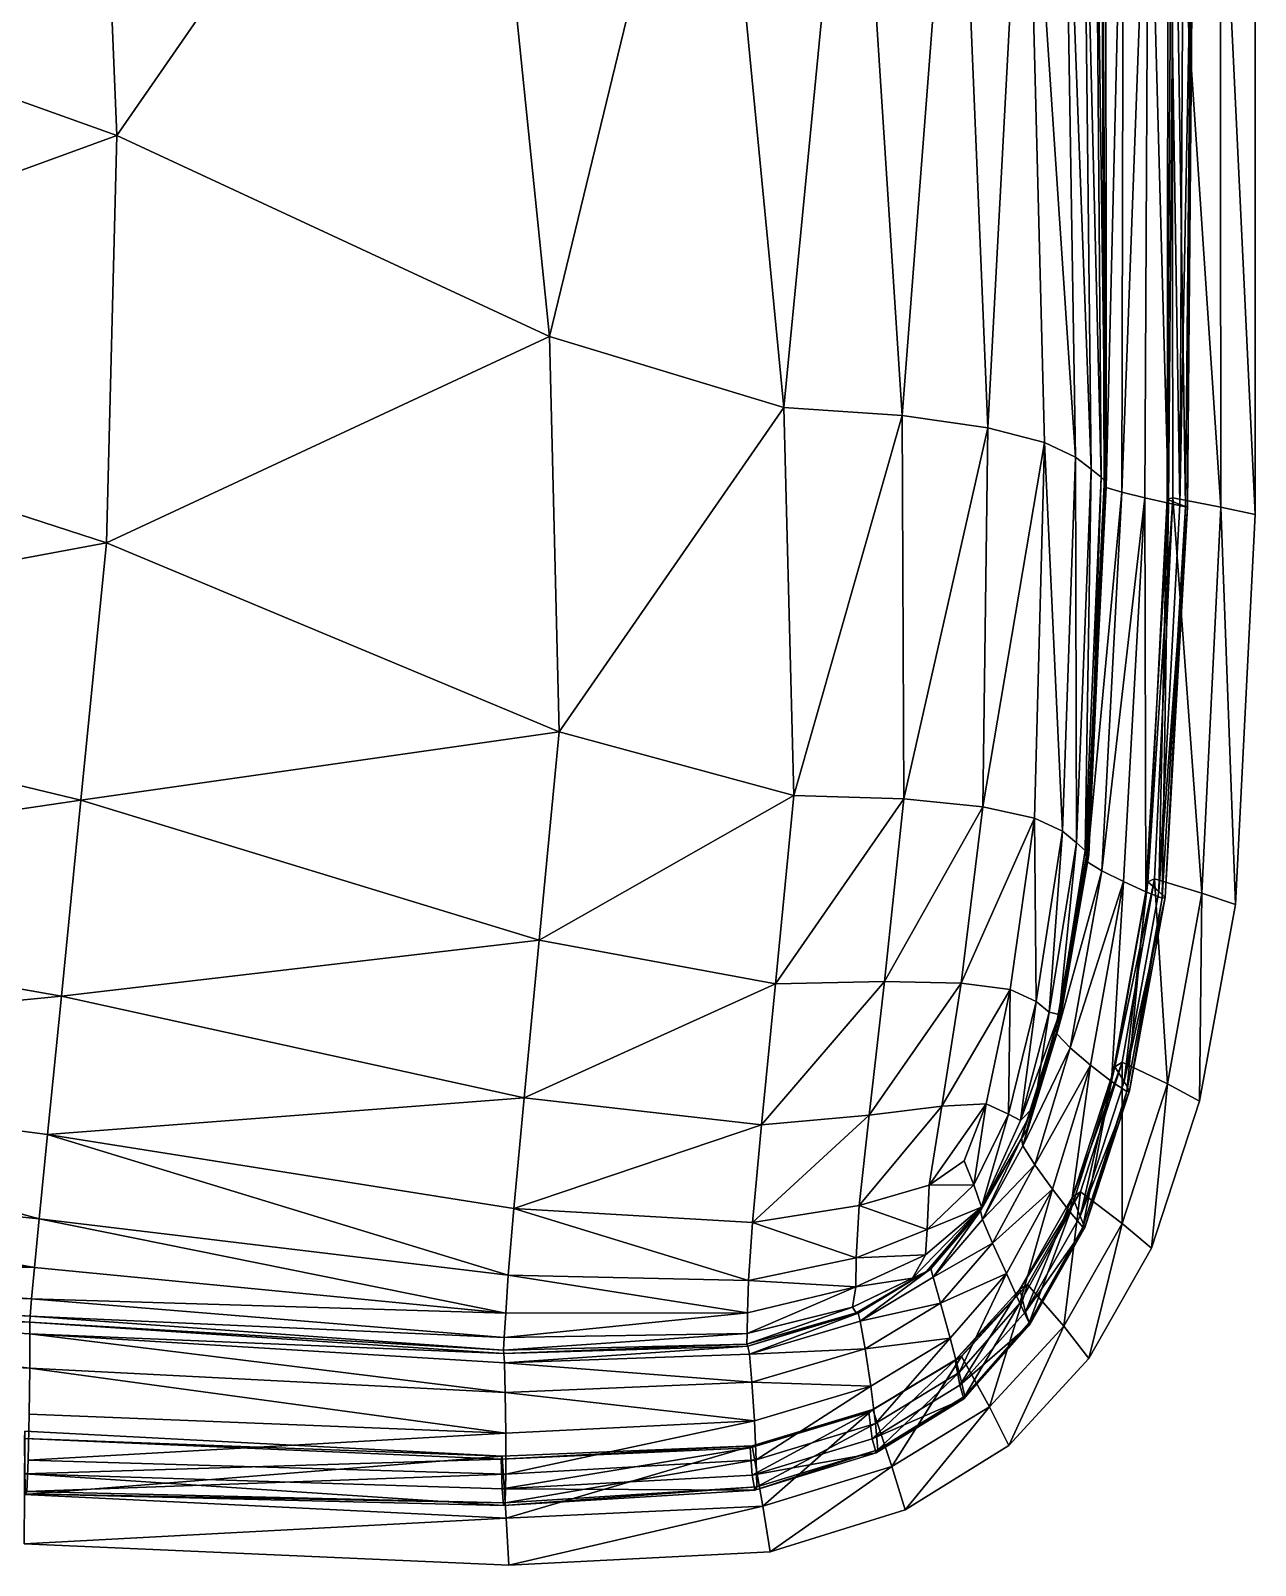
# Model space of a CAD drawing. Header units: centimetres. Extents: x -1057 to 1057, y -470 to 470.
# Drawn here: x -338.1 to -286.5, y -470.4 to -405.7 of the extents above; entities that cross this region are included whole.
import ezdxf

# ---------------------------------------------------------------- set-up
doc = ezdxf.new("R2010")
doc.units = ezdxf.units.CM
doc.layers.add('fabric', color=7, linetype='Continuous', true_color=0xe499b8)

msp = doc.modelspace()

# ---------------------------------------------------------------- meshes
at = {"layer": 'fabric', "color": 172, "true_color": 0x0500bc}
mesh = msp.add_polyface(dxfattribs=at)
corners = [(-386.394, -416.428, -8.677), (-421.644, -415.916, -7.963), (-423.137, -429.555, -10.275), (-359.634, -419.25, -9.409), (-358.231, -401.589, -7.719), (-384.582, -398.545, -6.751), (-419.83, -398.087, -5.785), (-334.505, -410.082, -8.743), (-382.489, -375.274, -4.897), (-417.69, -375.129, -3.622), (-357.044, -377.383, -6.151), (-356.107, -350.955, -4.813), (-380.602, -349.977, -3.27), (-335.632, -382.802, -7.435), (-337.008, -352.728, -6.355), (-468.372, -375.603, -2.276), (-470.249, -397.349, -4.765), (-415.688, -350.127, -1.682), (-471.811, -414.833, -7.21), (-423.137, -429.555, -139.554), (-421.644, -415.916, -141.866), (-386.394, -416.428, -141.152), (-384.582, -398.545, -143.078), (-419.83, -398.086, -144.044), (-358.231, -401.589, -142.11), (-359.634, -419.249, -140.42), (-334.505, -410.082, -141.086), (-382.489, -375.274, -144.932), (-417.69, -375.129, -146.207), (-380.602, -349.977, -146.559), (-356.107, -350.955, -145.016), (-357.044, -377.383, -143.678), (-335.632, -382.802, -142.394), (-337.008, -352.728, -143.474), (-415.688, -350.127, -148.146), (-468.372, -375.602, -147.553), (-470.249, -397.349, -145.064), (-471.811, -414.832, -142.62)]
mesh.append_faces([[corners[k] for k in face] for face in [(0, 1, 2), (0, 3, 4), (4, 5, 0), (1, 0, 5), (5, 6, 1), (7, 4, 3), (8, 9, 6), (6, 5, 8), (10, 8, 5), (5, 4, 10), (8, 10, 11), (9, 8, 12), (13, 10, 4), (14, 11, 10), (9, 15, 16), (16, 6, 9), (15, 9, 17), (18, 1, 6), (19, 20, 21), (22, 21, 20), (20, 23, 22), (21, 22, 24), (24, 25, 21), (25, 24, 26), (27, 22, 23), (23, 28, 27), (29, 27, 28), (30, 31, 27), (22, 27, 31), (31, 24, 22), (24, 31, 32), (31, 30, 33), (34, 28, 35), (36, 35, 28), (28, 23, 36), (23, 20, 37)]], dxfattribs={"vtx2": -1, "color": 172})
mesh = msp.add_polyface(dxfattribs=at)
corners = [(-297.371, -358.048, -15.707), (-300.711, -357.067, -13.808), (-299.07, -391.603, -14.19), (-303.413, -390.855, -12.089), (-305.746, -356.15, -11.579), (-301.399, -421.892, -12.802), (-297.791, -422.419, -14.756), (-309.41, -390.314, -10.327), (-319.378, -388.217, -8.807), (-312.698, -355.466, -9.661), (-316.271, -418.557, -9.885), (-306.397, -421.549, -11.209), (-334.505, -410.082, -8.743), (-334.938, -427.263, -10.215), (-359.634, -419.25, -9.409), (-358.231, -401.589, -7.719), (-335.632, -382.802, -7.435), (-322.73, -354.498, -7.952), (-357.044, -377.383, -6.151), (-337.008, -352.728, -6.355), (-299.07, -391.603, -135.639), (-300.711, -357.067, -136.021), (-297.371, -358.048, -134.122), (-297.791, -422.419, -135.073), (-301.399, -421.892, -137.027), (-303.413, -390.855, -137.74), (-305.746, -356.15, -138.25), (-309.41, -390.314, -139.502), (-306.397, -421.549, -138.621), (-316.271, -418.557, -139.944), (-319.378, -388.217, -141.022), (-312.698, -355.466, -140.168), (-334.505, -410.082, -141.086), (-334.939, -427.263, -139.614), (-359.634, -419.249, -140.42), (-335.632, -382.802, -142.394), (-358.231, -401.589, -142.11), (-337.008, -352.728, -143.474), (-357.044, -377.383, -143.678), (-322.73, -354.498, -141.877)]
mesh.append_faces([[corners[k] for k in face] for face in [(0, 1, 2), (3, 2, 1), (1, 4, 3), (2, 3, 5), (5, 6, 2), (7, 3, 4), (8, 7, 9), (7, 8, 10), (10, 11, 7), (3, 7, 11), (11, 5, 3), (10, 12, 13), (14, 13, 12), (15, 12, 16), (8, 16, 12), (12, 10, 8), (16, 8, 17), (18, 16, 19), (20, 21, 22), (20, 23, 24), (24, 25, 20), (21, 20, 25), (25, 26, 21), (26, 25, 27), (28, 27, 25), (25, 24, 28), (27, 28, 29), (29, 30, 27), (31, 27, 30), (32, 33, 34), (33, 32, 29), (35, 32, 36), (37, 35, 38), (39, 30, 35), (32, 35, 30), (30, 29, 32)]], dxfattribs={"vtx2": -1, "color": 172})
mesh = msp.add_polyface(dxfattribs=at)
corners = [(-296.192, -392.419, -16.007), (-299.07, -391.603, -14.19), (-297.791, -422.419, -14.756), (-294.098, -423.646, -17.379), (-294.592, -393.167, -16.918), (-293.438, -424.161, -17.957), (-293.777, -393.773, -17.486), (-287.972, -425.757, -49.24), (-288.006, -395.201, -49.079), (-290.038, -394.944, -29.655), (-290.174, -425.592, -17.759), (-289.927, -394.925, -17.417), (-291.017, -394.797, -16.455), (-289.461, -425.75, -19.336), (-289.17, -395.032, -19.017), (-292.069, -394.682, -16.507), (-292.816, -394.584, -17.191), (-292.801, -424.922, -17.6), (-292.141, -425.121, -16.895), (-290.193, -394.958, -23.053), (-289.532, -395.064, -22.413), (-289.702, -425.646, -22.649), (-290.238, -425.425, -23.317), (-293.015, -424.49, -18.713), (-293.254, -394.161, -18.273), (-292.833, -424.688, -19.088), (-293, -394.387, -18.682), (-289.374, -360.759, -18.858), (-289.115, -395.083, -20.875), (-289.373, -425.762, -21.144), (-289.348, -360.842, -20.764), (-292.99, -394.507, -18.118), (-292.897, -424.805, -18.524), (-297.791, -422.419, -135.073), (-299.07, -391.603, -135.639), (-296.192, -392.419, -133.822), (-294.592, -393.167, -132.911), (-293.777, -393.772, -132.343), (-293.438, -424.16, -131.872), (-294.098, -423.646, -132.45), (-290.038, -394.944, -120.174), (-288.006, -395.201, -100.75), (-287.972, -425.757, -100.589), (-289.927, -394.925, -132.412), (-289.169, -395.032, -130.812), (-289.461, -425.75, -130.493), (-291.017, -394.796, -133.374), (-290.174, -425.591, -132.07), (-292.801, -424.922, -132.229), (-292.816, -394.584, -132.639), (-292.069, -394.681, -133.322), (-292.141, -425.121, -132.935), (-290.238, -425.425, -126.512), (-290.194, -394.958, -126.776), (-289.702, -425.646, -127.18), (-289.532, -395.063, -127.416), (-293.254, -394.161, -131.556), (-293, -394.387, -131.147), (-292.833, -424.688, -130.741), (-293.015, -424.49, -131.116), (-289.114, -395.083, -128.954), (-289.374, -360.758, -130.971), (-289.348, -360.841, -129.065), (-289.373, -425.762, -128.685), (-292.99, -394.507, -131.711), (-292.897, -424.805, -131.305)]
mesh.append_faces([[corners[k] for k in face] for face in [(0, 1, 2), (3, 4, 0), (5, 6, 4), (7, 8, 9), (10, 11, 12), (13, 14, 11), (15, 16, 17), (12, 15, 18), (19, 20, 21), (9, 19, 22), (23, 24, 6), (25, 26, 24), (27, 14, 28), (29, 28, 14), (21, 20, 28), (30, 28, 20), (17, 16, 31), (32, 31, 26), (33, 34, 35), (36, 37, 38), (35, 36, 39), (40, 41, 42), (43, 44, 45), (46, 43, 47), (48, 49, 50), (51, 50, 46), (52, 53, 40), (54, 55, 53), (56, 57, 58), (37, 56, 59), (60, 44, 61), (55, 60, 62), (60, 55, 54), (44, 60, 63), (64, 49, 48), (57, 64, 65)]], dxfattribs={"vtx2": -1, "color": 172})
mesh = msp.add_polyface(dxfattribs=at)
corners = [(-297.791, -422.419, -14.756), (-295.411, -423.036, -16.479), (-296.192, -392.419, -16.007), (-294.098, -423.646, -17.379), (-294.592, -393.167, -16.918), (-293.438, -424.161, -17.957), (-290.038, -394.944, -29.655), (-289.991, -425.37, -29.922), (-287.972, -425.757, -49.24), (-288.006, -395.201, -49.079), (-286.519, -426.061, -74.915), (-286.521, -395.396, -74.915), (-291.017, -394.797, -16.455), (-291.178, -425.358, -16.813), (-290.174, -425.592, -17.759), (-289.927, -394.925, -17.417), (-289.461, -425.75, -19.336), (-292.801, -424.922, -17.6), (-292.141, -425.121, -16.895), (-292.069, -394.682, -16.507), (-289.702, -425.646, -22.649), (-290.238, -425.425, -23.317), (-290.193, -394.958, -23.053), (-293.777, -393.773, -17.486), (-293.015, -424.49, -18.713), (-293.254, -394.161, -18.273), (-292.833, -424.688, -19.088), (-289.17, -395.032, -19.017), (-289.373, -425.762, -21.144), (-289.115, -395.083, -20.875), (-292.99, -394.507, -18.118), (-292.897, -424.805, -18.524), (-293, -394.387, -18.682), (-296.192, -392.419, -133.822), (-295.411, -423.036, -133.351), (-297.791, -422.419, -135.073), (-293.438, -424.16, -131.872), (-294.098, -423.646, -132.45), (-294.592, -393.167, -132.911), (-288.006, -395.201, -100.75), (-287.972, -425.757, -100.589), (-289.992, -425.37, -119.907), (-290.038, -394.944, -120.174), (-289.461, -425.75, -130.493), (-290.174, -425.591, -132.07), (-289.927, -394.925, -132.412), (-291.178, -425.358, -133.016), (-291.017, -394.796, -133.374), (-292.069, -394.681, -133.322), (-292.141, -425.121, -132.935), (-292.801, -424.922, -132.229), (-290.238, -425.425, -126.512), (-290.194, -394.958, -126.776), (-289.702, -425.646, -127.18), (-292.833, -424.688, -130.741), (-293.015, -424.49, -131.116), (-293.254, -394.161, -131.556), (-293.777, -393.772, -132.343), (-289.373, -425.762, -128.685), (-289.114, -395.083, -128.954), (-289.169, -395.032, -130.812), (-292.897, -424.805, -131.305), (-292.99, -394.507, -131.711), (-293, -394.387, -131.147)]
mesh.append_faces([[corners[k] for k in face] for face in [(0, 1, 2), (2, 1, 3), (4, 3, 5), (6, 7, 8), (9, 8, 10), (10, 11, 9), (12, 13, 14), (15, 14, 16), (17, 18, 19), (18, 13, 12), (20, 21, 22), (21, 7, 6), (23, 5, 24), (25, 24, 26), (27, 16, 28), (29, 28, 20), (30, 31, 17), (32, 26, 31), (33, 34, 35), (36, 37, 38), (37, 34, 33), (39, 11, 10), (10, 40, 39), (40, 41, 42), (43, 44, 45), (44, 46, 47), (48, 49, 50), (47, 46, 49), (42, 41, 51), (52, 51, 53), (54, 55, 56), (55, 36, 57), (53, 58, 59), (58, 43, 60), (50, 61, 62), (61, 54, 63)]], dxfattribs={"vtx2": -1, "color": 172})
mesh = msp.add_polyface(dxfattribs=at)
corners = [(-298.917, -445.824, -16.486), (-302.148, -445.754, -14.942), (-302.801, -451.388, -16.468), (-306.747, -445.853, -13.703), (-307.334, -451.8, -15.489), (-316.708, -444.008, -12.722), (-317.345, -450.659, -14.665), (-297.791, -422.419, -14.756), (-301.399, -421.892, -12.802), (-301.329, -438.057, -13.737), (-298.004, -438.394, -15.538), (-305.973, -437.916, -12.305), (-306.397, -421.549, -11.209), (-315.866, -435.231, -11.16), (-316.271, -418.557, -9.885), (-336.847, -446.374, -14.047), (-336.023, -438.107, -11.95), (-334.938, -427.263, -10.215), (-298.917, -445.824, -133.343), (-299.734, -451.011, -132.277), (-302.801, -451.388, -133.361), (-302.148, -445.754, -134.887), (-307.334, -451.8, -134.341), (-306.748, -445.853, -136.126), (-317.345, -450.658, -135.165), (-316.708, -444.008, -137.107), (-298.004, -438.393, -134.291), (-301.329, -438.056, -136.092), (-297.791, -422.419, -135.073), (-301.399, -421.892, -137.027), (-305.973, -437.915, -137.524), (-306.397, -421.549, -138.621), (-315.866, -435.231, -138.67), (-316.271, -418.557, -139.944), (-336.848, -446.373, -135.783), (-334.939, -427.263, -139.614), (-336.023, -438.106, -137.879)]
mesh.append_faces([[corners[k] for k in face] for face in [(0, 1, 2), (1, 3, 4), (3, 5, 6), (7, 8, 9), (10, 9, 1), (1, 0, 10), (11, 9, 8), (8, 12, 11), (13, 11, 12), (12, 14, 13), (11, 13, 5), (5, 3, 11), (9, 11, 3), (3, 1, 9), (15, 6, 5), (16, 5, 13), (17, 13, 14), (18, 19, 20), (20, 21, 18), (22, 23, 21), (24, 25, 23), (26, 18, 21), (21, 27, 26), (28, 26, 27), (27, 29, 28), (30, 31, 29), (29, 27, 30), (23, 30, 27), (27, 21, 23), (30, 23, 25), (25, 32, 30), (31, 30, 32), (32, 33, 31), (25, 24, 34), (33, 32, 35), (32, 25, 36)]], dxfattribs={"vtx2": -1, "color": 172})
mesh = msp.add_polyface(dxfattribs=at)
corners = [(-362.774, -448.904, -15.513), (-363.244, -453.17, -16.498), (-337.776, -455.769, -16.814), (-363.525, -455.648, -17.127), (-337.974, -457.82, -17.415), (-389.927, -447.711, -15.237), (-362.028, -441.944, -13.575), (-389.073, -440.369, -13.189), (-360.987, -432.117, -11.326), (-387.899, -430.007, -10.786), (-359.634, -419.25, -9.409), (-336.847, -446.374, -14.047), (-336.023, -438.107, -11.95), (-334.938, -427.263, -10.215), (-338.177, -462.062, -16.472), (-338.17, -460.613, -17.155), (-363.85, -459.107, -16.967), (-363.877, -460.746, -16.289), (-363.708, -457.244, -17.996), (-338.102, -459.139, -18.235), (-363.807, -458.136, -18.468), (-338.168, -459.86, -18.665), (-338.178, -460.115, -18.095), (-363.841, -458.496, -17.909), (-337.776, -455.769, -133.015), (-363.244, -453.17, -133.331), (-362.774, -448.904, -134.316), (-337.974, -457.82, -132.414), (-363.525, -455.647, -132.702), (-360.987, -432.117, -138.503), (-362.028, -441.944, -136.254), (-389.073, -440.368, -136.64), (-389.927, -447.711, -134.593), (-359.634, -419.249, -140.42), (-387.899, -430.007, -139.043), (-336.848, -446.373, -135.783), (-336.023, -438.106, -137.879), (-334.939, -427.263, -139.614), (-338.177, -462.062, -133.357), (-363.877, -460.745, -133.54), (-363.85, -459.106, -132.863), (-338.17, -460.612, -132.674), (-338.102, -459.139, -131.594), (-338.168, -459.86, -131.164), (-363.807, -458.136, -131.361), (-363.708, -457.244, -131.834), (-338.178, -460.115, -131.734), (-363.841, -458.496, -131.92)]
mesh.append_faces([[corners[k] for k in face] for face in [(0, 1, 2), (1, 3, 4), (5, 0, 6), (7, 6, 8), (9, 8, 10), (11, 6, 0), (12, 8, 6), (13, 10, 8), (14, 15, 16), (16, 17, 14), (18, 19, 4), (4, 3, 18), (19, 18, 20), (20, 21, 19), (22, 23, 16), (16, 15, 22), (23, 22, 21), (21, 20, 23), (24, 25, 26), (25, 24, 27), (27, 28, 25), (29, 30, 31), (30, 26, 32), (33, 29, 34), (26, 30, 35), (30, 29, 36), (29, 33, 37), (38, 39, 40), (40, 41, 38), (42, 43, 44), (44, 45, 42), (27, 42, 45), (45, 28, 27), (46, 41, 40), (40, 47, 46), (43, 46, 47), (47, 44, 43)]], dxfattribs={"vtx2": -1, "color": 172})
mesh = msp.add_polyface(dxfattribs=at)
corners = [(-299.734, -451.011, -17.552), (-297.865, -450.917, -18.639), (-296.853, -446.097, -17.929), (-298.917, -445.824, -16.486), (-298.004, -438.394, -15.538), (-295.833, -438.866, -17.164), (-295.411, -423.036, -16.479), (-297.791, -422.419, -14.756), (-301.329, -438.057, -13.737), (-296.15, -451.99, -20.885), (-294.769, -447.533, -20.382), (-294.784, -447.142, -20.113), (-295.823, -451.007, -20.675), (-295.202, -447.052, -19.516), (-294.061, -439.91, -18.674), (-296.414, -451.621, -20.36), (-295.753, -446.605, -18.864), (-296.927, -451.356, -19.629), (-294.648, -439.414, -18.07), (-294.098, -423.646, -17.379), (-296.375, -452.363, -20.333), (-294.922, -447.713, -19.812), (-299.734, -451.011, -132.277), (-298.917, -445.824, -133.343), (-296.853, -446.097, -131.9), (-297.865, -450.917, -131.19), (-298.004, -438.393, -134.291), (-297.791, -422.419, -135.073), (-295.411, -423.036, -133.351), (-295.833, -438.866, -132.665), (-296.414, -451.62, -129.469), (-295.202, -447.052, -130.313), (-294.784, -447.142, -129.716), (-295.823, -451.007, -129.154), (-294.769, -447.533, -129.447), (-294.062, -439.91, -131.155), (-295.753, -446.605, -130.966), (-296.927, -451.355, -130.201), (-294.648, -439.414, -131.759), (-294.098, -423.646, -132.45), (-294.922, -447.713, -130.017), (-296.375, -452.363, -129.496)]
mesh.append_faces([[corners[k] for k in face] for face in [(0, 1, 2), (2, 3, 0), (4, 5, 6), (6, 7, 4), (8, 4, 7), (5, 4, 3), (3, 2, 5), (9, 10, 11), (12, 11, 13), (14, 13, 11), (15, 13, 16), (17, 16, 2), (18, 16, 13), (13, 14, 18), (18, 19, 6), (6, 5, 18), (16, 18, 5), (5, 2, 16), (20, 21, 10), (22, 23, 24), (24, 25, 22), (26, 27, 28), (28, 29, 26), (23, 26, 29), (29, 24, 23), (30, 31, 32), (33, 32, 34), (32, 31, 35), (24, 36, 37), (36, 31, 30), (38, 35, 31), (31, 36, 38), (29, 38, 36), (36, 24, 29), (38, 29, 28), (28, 39, 38), (34, 40, 41)]], dxfattribs={"vtx2": -1, "color": 172})
mesh = msp.add_polyface(dxfattribs=at)
corners = [(-293.015, -424.49, -18.713), (-293.686, -440.227, -19.392), (-293.543, -440.418, -19.719), (-292.833, -424.688, -19.088), (-293.438, -424.161, -17.957), (-294.061, -439.91, -18.674), (-288.775, -442.028, -49.52), (-287.972, -425.757, -49.24), (-289.991, -425.37, -29.922), (-287.357, -442.513, -74.915), (-286.519, -426.061, -74.915), (-291.127, -441.972, -18.315), (-290.174, -425.592, -17.759), (-291.178, -425.358, -16.813), (-290.44, -442.24, -19.864), (-289.461, -425.75, -19.336), (-292.141, -425.121, -16.895), (-292.992, -441.086, -17.508), (-292.801, -424.922, -17.6), (-293.604, -440.711, -18.229), (-290.238, -425.425, -23.317), (-291.051, -441.551, -23.841), (-289.702, -425.646, -22.649), (-290.589, -441.963, -23.151), (-294.098, -423.646, -17.379), (-294.648, -439.414, -18.07), (-290.323, -442.215, -21.65), (-289.373, -425.762, -21.144), (-292.897, -424.805, -18.524), (-293.652, -440.534, -19.149), (-293.687, -440.227, -130.437), (-294.062, -439.91, -131.155), (-293.438, -424.16, -131.872), (-293.015, -424.49, -131.116), (-293.543, -440.417, -130.11), (-292.833, -424.688, -130.741), (-289.992, -425.37, -119.907), (-287.972, -425.757, -100.589), (-288.775, -442.028, -100.309), (-291.178, -425.358, -133.016), (-290.174, -425.591, -132.07), (-291.127, -441.972, -131.514), (-289.461, -425.75, -130.493), (-290.44, -442.239, -129.966), (-293.604, -440.711, -131.6), (-292.801, -424.922, -132.229), (-292.141, -425.121, -132.935), (-292.992, -441.086, -132.321), (-291.051, -441.551, -125.988), (-290.238, -425.425, -126.512), (-290.589, -441.963, -126.678), (-289.702, -425.646, -127.18), (-294.648, -439.414, -131.759), (-294.098, -423.646, -132.45), (-289.373, -425.762, -128.685), (-290.323, -442.215, -128.179), (-293.652, -440.534, -130.68), (-292.897, -424.805, -131.305)]
mesh.append_faces([[corners[k] for k in face] for face in [(0, 1, 2), (2, 3, 0), (1, 0, 4), (4, 5, 1), (6, 7, 8), (9, 10, 7), (11, 12, 13), (14, 15, 12), (13, 16, 17), (16, 18, 19), (8, 20, 21), (20, 22, 23), (24, 25, 5), (5, 4, 24), (26, 27, 15), (23, 22, 27), (19, 18, 28), (29, 28, 3), (30, 31, 32), (32, 33, 30), (34, 30, 33), (33, 35, 34), (36, 37, 38), (37, 10, 9), (39, 40, 41), (40, 42, 43), (44, 45, 46), (47, 46, 39), (48, 49, 36), (50, 51, 49), (31, 52, 53), (53, 32, 31), (42, 54, 55), (54, 51, 50), (56, 34, 35), (35, 57, 56), (57, 45, 44)]], dxfattribs={"vtx2": -1, "color": 172})
mesh = msp.add_polyface(dxfattribs=at)
corners = [(-294.769, -447.533, -20.382), (-293.543, -440.418, -19.719), (-293.686, -440.227, -19.392), (-294.784, -447.142, -20.113), (-294.061, -439.91, -18.674), (-289.991, -425.37, -29.922), (-290.762, -441.424, -30.403), (-288.775, -442.028, -49.52), (-287.972, -425.757, -49.24), (-287.357, -442.513, -74.915), (-291.178, -425.358, -16.813), (-292.079, -441.544, -17.399), (-291.127, -441.972, -18.315), (-290.174, -425.592, -17.759), (-290.44, -442.24, -19.864), (-292.992, -441.086, -17.508), (-293.604, -440.711, -18.229), (-294.889, -447.96, -18.912), (-294.318, -448.55, -18.194), (-292.141, -425.121, -16.895), (-291.051, -441.551, -23.841), (-290.589, -441.963, -23.151), (-290.238, -425.425, -23.317), (-289.461, -425.75, -19.336), (-290.323, -442.215, -21.65), (-289.373, -425.762, -21.144), (-293.652, -440.534, -19.149), (-292.897, -424.805, -18.524), (-292.833, -424.688, -19.088), (-294.922, -447.713, -19.812), (-293.687, -440.227, -130.437), (-293.543, -440.417, -130.11), (-294.769, -447.533, -129.447), (-294.062, -439.91, -131.155), (-294.784, -447.142, -129.716), (-288.775, -442.028, -100.309), (-290.762, -441.424, -119.426), (-289.992, -425.37, -119.907), (-287.972, -425.757, -100.589), (-291.127, -441.972, -131.514), (-292.079, -441.543, -132.431), (-291.178, -425.358, -133.016), (-290.44, -442.239, -129.966), (-290.174, -425.591, -132.07), (-294.89, -447.96, -130.917), (-293.604, -440.711, -131.6), (-292.992, -441.086, -132.321), (-292.141, -425.121, -132.935), (-294.318, -448.55, -131.635), (-291.051, -441.551, -125.988), (-292.442, -449.351, -125.331), (-290.238, -425.425, -126.512), (-290.589, -441.963, -126.678), (-290.323, -442.215, -128.179), (-289.461, -425.75, -130.493), (-289.373, -425.762, -128.685), (-293.652, -440.534, -130.68), (-294.922, -447.713, -130.017), (-292.897, -424.805, -131.305)]
mesh.append_faces([[corners[k] for k in face] for face in [(0, 1, 2), (3, 2, 4), (5, 6, 7), (8, 7, 9), (10, 11, 12), (13, 12, 14), (15, 16, 17), (11, 15, 18), (15, 11, 10), (16, 15, 19), (20, 6, 5), (21, 20, 22), (23, 14, 24), (25, 24, 21), (17, 16, 26), (27, 26, 16), (28, 1, 26), (29, 26, 1), (30, 31, 32), (33, 30, 34), (35, 36, 37), (9, 35, 38), (39, 40, 41), (42, 39, 43), (44, 45, 46), (47, 46, 45), (41, 40, 46), (48, 46, 40), (37, 36, 49), (50, 49, 36), (51, 49, 52), (53, 42, 54), (52, 53, 55), (56, 45, 44), (31, 56, 57), (45, 56, 58)]], dxfattribs={"vtx2": -1, "color": 172})
mesh = msp.add_polyface(dxfattribs=at)
corners = [(-337.776, -455.769, -16.814), (-337.427, -452.212, -15.877), (-362.774, -448.904, -15.513), (-337.974, -457.82, -17.415), (-363.244, -453.17, -16.498), (-318.116, -459.734, -17.877), (-318.007, -458.133, -17.292), (-336.847, -446.374, -14.047), (-317.345, -450.659, -14.665), (-316.708, -444.008, -12.722), (-336.023, -438.107, -11.95), (-362.028, -441.944, -13.575), (-360.987, -432.117, -11.326), (-334.938, -427.263, -10.215), (-315.866, -435.231, -11.16), (-338.17, -460.613, -17.155), (-338.177, -462.062, -16.472), (-318.133, -463.088, -16.821), (-318.166, -461.827, -17.506), (-338.102, -459.139, -18.235), (-318.187, -460.761, -18.646), (-338.168, -459.86, -18.665), (-318.216, -461.302, -19.025), (-318.202, -461.445, -18.443), (-338.178, -460.115, -18.095), (-362.774, -448.904, -134.316), (-337.427, -452.212, -133.952), (-337.776, -455.769, -133.015), (-318.007, -458.133, -132.538), (-318.116, -459.734, -131.952), (-337.974, -457.82, -132.414), (-336.848, -446.373, -135.783), (-336.023, -438.106, -137.879), (-362.028, -441.944, -136.254), (-316.708, -444.008, -137.107), (-317.345, -450.658, -135.165), (-334.939, -427.263, -139.614), (-360.987, -432.117, -138.503), (-315.866, -435.231, -138.67), (-318.133, -463.088, -133.008), (-338.177, -462.062, -133.357), (-338.17, -460.612, -132.674), (-318.166, -461.827, -132.323), (-338.102, -459.139, -131.594), (-338.168, -459.86, -131.164), (-318.187, -460.761, -131.183), (-318.216, -461.302, -130.804), (-338.178, -460.115, -131.734), (-318.202, -461.445, -131.386)]
mesh.append_faces([[corners[k] for k in face] for face in [(0, 1, 2), (3, 0, 4), (0, 3, 5), (1, 0, 6), (2, 1, 7), (8, 7, 1), (9, 10, 7), (11, 7, 10), (12, 10, 13), (14, 13, 10), (15, 16, 17), (17, 18, 15), (5, 3, 19), (20, 19, 21), (21, 22, 20), (23, 24, 15), (15, 18, 23), (24, 23, 22), (22, 21, 24), (25, 26, 27), (28, 27, 26), (29, 30, 27), (31, 26, 25), (32, 31, 33), (31, 32, 34), (26, 31, 35), (36, 32, 37), (32, 36, 38), (39, 40, 41), (41, 42, 39), (43, 30, 29), (44, 43, 45), (45, 46, 44), (47, 44, 46), (46, 48, 47), (41, 47, 48), (48, 42, 41)]], dxfattribs={"vtx2": -1, "color": 172})
mesh = msp.add_polyface(dxfattribs=at)
corners = [(-293.686, -440.227, -19.392), (-294.784, -447.142, -20.113), (-294.769, -447.533, -20.382), (-290.225, -450.074, -49.85), (-288.775, -442.028, -49.52), (-290.762, -441.424, -30.403), (-292.134, -449.16, -30.98), (-288.871, -450.808, -74.915), (-287.357, -442.513, -74.915), (-292.579, -449.97, -18.968), (-291.127, -441.972, -18.315), (-292.079, -441.544, -17.399), (-293.463, -449.285, -18.074), (-291.94, -450.397, -20.498), (-290.44, -442.24, -19.864), (-294.889, -447.96, -18.912), (-294.318, -448.55, -18.194), (-292.992, -441.086, -17.508), (-291.051, -441.551, -23.841), (-290.589, -441.963, -23.151), (-292.04, -449.976, -23.802), (-292.442, -449.351, -24.498), (-291.816, -450.362, -22.29), (-290.323, -442.215, -21.65), (-293.652, -440.534, -19.149), (-294.922, -447.713, -19.812), (-293.543, -440.418, -19.719), (-294.769, -447.533, -129.447), (-294.784, -447.142, -129.716), (-293.687, -440.227, -130.437), (-288.775, -442.028, -100.309), (-290.762, -441.424, -119.426), (-290.225, -450.074, -99.979), (-292.134, -449.159, -118.849), (-291.127, -441.972, -131.514), (-290.44, -442.239, -129.966), (-291.94, -450.397, -129.331), (-292.579, -449.97, -130.861), (-292.079, -441.543, -132.431), (-293.463, -449.285, -131.755), (-292.992, -441.086, -132.321), (-294.318, -448.55, -131.635), (-294.89, -447.96, -130.917), (-292.442, -449.351, -125.331), (-291.051, -441.551, -125.988), (-292.04, -449.976, -126.027), (-290.589, -441.963, -126.678), (-290.323, -442.215, -128.179), (-291.816, -450.362, -127.54), (-294.922, -447.713, -130.017), (-293.652, -440.534, -130.68), (-293.543, -440.417, -130.11)]
mesh.append_faces([[corners[k] for k in face] for face in [(0, 1, 2), (3, 4, 5), (5, 6, 3), (7, 8, 4), (9, 10, 11), (11, 12, 9), (10, 9, 13), (13, 14, 10), (15, 16, 17), (16, 12, 11), (18, 19, 20), (20, 21, 18), (5, 18, 21), (21, 6, 5), (22, 23, 14), (23, 22, 20), (20, 19, 23), (24, 25, 15), (26, 2, 25), (27, 28, 29), (30, 8, 7), (31, 30, 32), (32, 33, 31), (34, 35, 36), (36, 37, 34), (38, 34, 37), (37, 39, 38), (40, 41, 42), (38, 39, 41), (31, 33, 43), (44, 43, 45), (45, 46, 44), (47, 46, 45), (45, 48, 47), (35, 47, 48), (42, 49, 50), (49, 27, 51)]], dxfattribs={"vtx2": -1, "color": 172})
mesh = msp.add_polyface(dxfattribs=at)
corners = [(-292.131, -455.956, -50.162), (-290.225, -450.074, -49.85), (-292.134, -449.16, -30.98), (-293.889, -454.63, -31.535), (-290.895, -457.003, -74.915), (-288.871, -450.808, -74.915), (-288.775, -442.028, -49.52), (-294.324, -455.488, -19.601), (-292.579, -449.97, -18.968), (-293.463, -449.285, -18.074), (-295.074, -454.515, -18.702), (-293.792, -456.12, -21.14), (-291.94, -450.397, -20.498), (-294.223, -454.838, -25.162), (-292.442, -449.351, -24.498), (-293.904, -455.646, -24.488), (-292.04, -449.976, -23.802), (-293.706, -456.123, -22.958), (-291.816, -450.362, -22.29), (-290.44, -442.24, -19.864), (-292.131, -455.956, -99.668), (-293.889, -454.63, -118.294), (-292.134, -449.159, -118.849), (-290.225, -450.074, -99.979), (-288.775, -442.028, -100.309), (-294.324, -455.488, -130.228), (-295.074, -454.515, -131.127), (-293.463, -449.285, -131.755), (-292.579, -449.97, -130.861), (-293.792, -456.12, -128.69), (-291.94, -450.397, -129.331), (-294.223, -454.837, -124.667), (-292.442, -449.351, -125.331), (-293.904, -455.646, -125.342), (-292.04, -449.976, -126.027), (-293.706, -456.123, -126.872), (-291.816, -450.362, -127.54), (-290.44, -442.239, -129.966)]
mesh.append_faces([[corners[k] for k in face] for face in [(0, 1, 2), (2, 3, 0), (1, 0, 4), (4, 5, 1), (6, 1, 5), (7, 8, 9), (9, 10, 7), (8, 7, 11), (11, 12, 8), (13, 3, 2), (2, 14, 13), (15, 13, 14), (14, 16, 15), (17, 18, 12), (12, 11, 17), (18, 17, 15), (15, 16, 18), (19, 12, 18), (20, 21, 22), (22, 23, 20), (4, 20, 23), (23, 5, 4), (5, 23, 24), (25, 26, 27), (27, 28, 25), (29, 25, 28), (28, 30, 29), (31, 32, 22), (22, 21, 31), (32, 31, 33), (33, 34, 32), (35, 29, 30), (30, 36, 35), (33, 35, 36), (36, 34, 33), (36, 30, 37)]], dxfattribs={"vtx2": -1, "color": 172})
mesh = msp.add_polyface(dxfattribs=at)
corners = [(-298.387, -454.333, -19.996), (-298.788, -453.311, -19.14), (-300.273, -454.342, -18.625), (-302.801, -451.388, -16.468), (-299.734, -451.011, -17.552), (-298.917, -445.824, -16.486), (-303.221, -455.194, -17.895), (-297.865, -450.917, -18.639), (-307.334, -451.8, -15.489), (-302.148, -445.754, -14.942), (-317.345, -450.659, -14.665), (-306.747, -445.853, -13.703), (-317.777, -455.321, -16.388), (-307.716, -455.918, -17.105), (-337.427, -452.212, -15.877), (-296.927, -451.356, -19.629), (-298.055, -455.274, -21.113), (-296.375, -452.363, -20.333), (-298.103, -455.431, -20.536), (-298.019, -455.789, -19.718), (-296.15, -451.99, -20.885), (-298.387, -454.333, -129.833), (-300.349, -456.207, -130.232), (-300.273, -454.342, -131.204), (-298.788, -453.311, -130.689), (-299.734, -451.011, -132.277), (-297.865, -450.917, -131.19), (-303.221, -455.194, -131.934), (-302.801, -451.388, -133.361), (-302.148, -445.754, -134.887), (-307.334, -451.8, -134.341), (-307.716, -455.918, -132.724), (-317.777, -455.321, -133.441), (-317.345, -450.658, -135.165), (-306.748, -445.853, -136.126), (-337.427, -452.212, -133.952), (-298.055, -455.274, -128.716), (-296.927, -451.355, -130.201), (-298.019, -455.789, -130.111), (-298.103, -455.431, -129.293), (-296.375, -452.363, -129.496), (-296.15, -451.989, -128.944)]
mesh.append_faces([[corners[k] for k in face] for face in [(0, 1, 2), (3, 4, 5), (4, 3, 6), (6, 2, 4), (7, 4, 2), (2, 1, 7), (8, 3, 9), (10, 8, 11), (8, 10, 12), (12, 13, 8), (3, 8, 13), (13, 6, 3), (14, 12, 10), (15, 0, 16), (0, 15, 7), (7, 1, 0), (17, 18, 19), (20, 16, 18), (21, 22, 23), (23, 24, 21), (23, 25, 26), (26, 24, 23), (25, 23, 27), (27, 28, 25), (29, 28, 30), (31, 30, 28), (28, 27, 31), (30, 31, 32), (32, 33, 30), (34, 30, 33), (33, 32, 35), (36, 21, 37), (26, 37, 21), (21, 24, 26), (38, 39, 40), (39, 36, 41)]], dxfattribs={"vtx2": -1, "color": 172})
mesh = msp.add_polyface(dxfattribs=at)
corners = [(-295.823, -451.007, -20.675), (-296.414, -451.621, -20.36), (-298.055, -455.274, -21.113), (-296.15, -451.99, -20.885), (-294.784, -447.142, -20.113), (-295.202, -447.052, -19.516), (-295.814, -453.487, -18.802), (-296.322, -452.678, -19.484), (-298.019, -455.789, -19.718), (-295.074, -454.515, -18.702), (-297.598, -456.782, -19.068), (-293.463, -449.285, -18.074), (-294.318, -448.55, -18.194), (-294.889, -447.96, -18.912), (-296.927, -451.356, -19.629), (-295.753, -446.605, -18.864), (-296.853, -446.097, -17.929), (-297.865, -450.917, -18.639), (-296.375, -452.363, -20.333), (-294.922, -447.713, -19.812), (-294.769, -447.533, -20.382), (-298.103, -455.431, -20.536), (-295.823, -451.007, -129.154), (-296.15, -451.989, -128.944), (-298.055, -455.274, -128.716), (-296.414, -451.62, -129.469), (-294.784, -447.142, -129.716), (-294.769, -447.533, -129.447), (-298.019, -455.789, -130.111), (-296.322, -452.678, -130.345), (-295.814, -453.486, -131.028), (-294.318, -448.55, -131.635), (-294.89, -447.96, -130.917), (-293.463, -449.285, -131.755), (-295.074, -454.515, -131.127), (-297.598, -456.782, -130.761), (-296.927, -451.355, -130.201), (-297.865, -450.917, -131.19), (-296.853, -446.097, -131.9), (-295.753, -446.605, -130.966), (-296.375, -452.363, -129.496), (-298.103, -455.431, -129.293), (-294.922, -447.713, -130.017)]
mesh.append_faces([[corners[k] for k in face] for face in [(0, 1, 2), (2, 3, 0), (4, 0, 3), (5, 1, 0), (6, 7, 8), (9, 6, 10), (6, 9, 11), (11, 12, 6), (7, 6, 12), (12, 13, 7), (2, 1, 14), (15, 14, 1), (16, 17, 14), (8, 7, 18), (19, 18, 7), (7, 13, 19), (20, 3, 18), (21, 18, 3), (22, 23, 24), (24, 25, 22), (26, 22, 25), (27, 23, 22), (28, 29, 30), (31, 30, 29), (29, 32, 31), (30, 31, 33), (33, 34, 30), (35, 30, 34), (36, 25, 24), (36, 37, 38), (25, 36, 39), (40, 29, 28), (23, 40, 41), (40, 23, 27), (29, 40, 42), (42, 32, 29)]], dxfattribs={"vtx2": -1, "color": 172})
mesh = msp.add_polyface(dxfattribs=at)
corners = [(-318.116, -459.734, -17.877), (-318.007, -458.133, -17.292), (-337.776, -455.769, -16.814), (-317.777, -455.321, -16.388), (-337.427, -452.212, -15.877), (-307.876, -458.364, -17.997), (-307.918, -459.728, -18.587), (-307.723, -465.328, -30.51), (-318.266, -465.763, -30.009), (-318.103, -468.376, -49.285), (-307.631, -464.28, -17.333), (-318.111, -464.798, -16.75), (-318.113, -466.531, -17.653), (-307.554, -465.923, -18.235), (-318.142, -467.73, -19.22), (-318.166, -461.827, -17.506), (-318.133, -463.088, -16.821), (-307.741, -462.653, -17.402), (-318.266, -467.14, -22.76), (-318.304, -465.899, -23.443), (-307.818, -465.42, -23.987), (-338.102, -459.139, -18.235), (-318.187, -460.761, -18.646), (-307.945, -460.6, -19.3), (-318.216, -461.302, -19.025), (-307.537, -467.068, -19.79), (-318.203, -467.842, -21.137), (-307.613, -467.201, -21.679), (-307.915, -461.13, -19.016), (-318.202, -461.445, -18.443), (-307.947, -461.046, -19.616), (-337.427, -452.212, -133.952), (-317.777, -455.321, -133.441), (-318.007, -458.133, -132.538), (-337.776, -455.769, -133.015), (-318.116, -459.734, -131.952), (-307.876, -458.364, -131.833), (-307.918, -459.728, -131.242), (-318.103, -468.376, -100.545), (-318.267, -465.763, -119.82), (-307.724, -465.328, -119.32), (-318.142, -467.73, -130.61), (-318.113, -466.53, -132.176), (-307.554, -465.923, -131.594), (-318.111, -464.798, -133.079), (-307.631, -464.28, -132.497), (-307.741, -462.653, -132.427), (-318.133, -463.088, -133.008), (-318.166, -461.827, -132.323), (-318.304, -465.899, -126.387), (-307.818, -465.42, -125.843), (-318.266, -467.14, -127.069), (-318.187, -460.761, -131.183), (-338.102, -459.139, -131.594), (-318.216, -461.302, -130.804), (-307.945, -460.6, -130.529), (-318.203, -467.842, -128.692), (-307.613, -467.201, -128.15), (-307.538, -467.068, -130.039), (-318.202, -461.445, -131.386), (-307.915, -461.13, -130.813), (-307.947, -461.045, -130.213)]
mesh.append_faces([[corners[k] for k in face] for face in [(0, 1, 2), (1, 3, 4), (3, 1, 5), (1, 0, 6), (7, 8, 9), (10, 11, 12), (13, 12, 14), (15, 16, 17), (16, 11, 10), (18, 19, 20), (19, 8, 7), (21, 22, 0), (6, 0, 22), (23, 22, 24), (25, 14, 26), (27, 26, 18), (28, 29, 15), (30, 24, 29), (31, 32, 33), (34, 33, 35), (36, 33, 32), (37, 35, 33), (38, 39, 40), (41, 42, 43), (42, 44, 45), (46, 47, 48), (45, 44, 47), (40, 39, 49), (50, 49, 51), (35, 52, 53), (54, 52, 55), (52, 35, 37), (51, 56, 57), (56, 41, 58), (48, 59, 60), (59, 54, 61)]], dxfattribs={"vtx2": -1, "color": 172})
mesh = msp.add_polyface(dxfattribs=at)
corners = [(-294.596, -460.289, -50.321), (-292.131, -455.956, -50.162), (-293.889, -454.63, -31.535), (-296.117, -458.531, -31.822), (-293.537, -461.656, -74.915), (-290.895, -457.003, -74.915), (-296.438, -459.316, -19.907), (-294.324, -455.488, -19.601), (-295.074, -454.515, -18.702), (-297.013, -458.071, -18.995), (-296.05, -460.151, -21.459), (-293.792, -456.12, -21.14), (-297.598, -456.782, -19.068), (-299.786, -459.324, -18.734), (-298.019, -455.789, -19.718), (-295.814, -453.487, -18.802), (-294.223, -454.838, -25.162), (-293.904, -455.646, -24.488), (-296.206, -459.678, -24.858), (-296.446, -458.722, -25.515), (-296.024, -460.213, -23.307), (-293.706, -456.123, -22.958), (-292.131, -455.956, -99.668), (-294.596, -460.289, -99.508), (-293.889, -454.63, -118.294), (-296.117, -458.531, -118.007), (-294.324, -455.488, -130.228), (-293.792, -456.12, -128.69), (-296.05, -460.151, -128.37), (-296.438, -459.315, -129.922), (-295.074, -454.515, -131.127), (-297.013, -458.071, -130.834), (-299.786, -459.324, -131.095), (-297.598, -456.782, -130.761), (-295.814, -453.486, -131.028), (-298.019, -455.789, -130.111), (-296.446, -458.722, -124.314), (-294.223, -454.837, -124.667), (-296.206, -459.678, -124.972), (-293.904, -455.646, -125.342), (-293.706, -456.123, -126.872), (-296.024, -460.213, -126.522)]
mesh.append_faces([[corners[k] for k in face] for face in [(0, 1, 2), (2, 3, 0), (4, 5, 1), (6, 7, 8), (8, 9, 6), (7, 6, 10), (10, 11, 7), (9, 12, 13), (14, 12, 15), (12, 9, 8), (16, 17, 18), (18, 19, 16), (2, 16, 19), (19, 3, 2), (20, 21, 11), (11, 10, 20), (21, 20, 18), (18, 17, 21), (22, 5, 4), (4, 23, 22), (24, 22, 23), (23, 25, 24), (26, 27, 28), (28, 29, 26), (30, 26, 29), (29, 31, 30), (32, 33, 31), (34, 33, 35), (30, 31, 33), (36, 37, 24), (24, 25, 36), (37, 36, 38), (38, 39, 37), (40, 39, 38), (38, 41, 40), (27, 40, 41), (41, 28, 27)]], dxfattribs={"vtx2": -1, "color": 172})
mesh = msp.add_polyface(dxfattribs=at)
corners = [(-300.349, -456.207, -19.597), (-300.273, -454.342, -18.625), (-303.221, -455.194, -17.895), (-300.428, -457.286, -20.308), (-303.338, -457.407, -18.806), (-298.055, -455.274, -21.113), (-298.387, -454.333, -19.996), (-299.786, -459.324, -18.734), (-300.099, -458.219, -19.387), (-303.172, -460.075, -18.755), (-297.598, -456.782, -19.068), (-298.019, -455.789, -19.718), (-300.974, -458.261, -20.598), (-303.36, -458.635, -19.434), (-300.386, -457.981, -20.81), (-303.499, -459.489, -20.013), (-300.197, -457.87, -20.243), (-303.265, -459.746, -19.666), (-298.103, -455.431, -20.536), (-303.221, -455.194, -131.934), (-300.273, -454.342, -131.204), (-300.349, -456.207, -130.232), (-298.387, -454.333, -129.833), (-298.055, -455.274, -128.716), (-300.428, -457.285, -129.521), (-303.338, -457.406, -131.023), (-303.172, -460.075, -131.074), (-300.099, -458.219, -130.442), (-299.786, -459.324, -131.095), (-297.598, -456.782, -130.761), (-298.019, -455.789, -130.111), (-300.974, -458.261, -129.231), (-300.386, -457.981, -129.019), (-303.499, -459.489, -129.817), (-303.36, -458.635, -130.395), (-300.197, -457.87, -129.586), (-303.265, -459.746, -130.163), (-298.103, -455.431, -129.293)]
mesh.append_faces([[corners[k] for k in face] for face in [(0, 1, 2), (3, 0, 4), (0, 3, 5), (5, 6, 0), (1, 0, 6), (7, 8, 9), (8, 7, 10), (10, 11, 8), (12, 3, 13), (14, 12, 15), (12, 14, 5), (5, 3, 12), (16, 17, 9), (9, 8, 16), (18, 16, 8), (8, 11, 18), (16, 18, 5), (5, 14, 16), (17, 16, 14), (19, 20, 21), (21, 22, 23), (23, 24, 21), (25, 21, 24), (26, 27, 28), (29, 28, 27), (27, 30, 29), (31, 24, 23), (23, 32, 31), (33, 31, 32), (34, 24, 31), (35, 27, 26), (32, 35, 36), (35, 32, 23), (23, 37, 35), (27, 35, 37), (37, 30, 27)]], dxfattribs={"vtx2": -1, "color": 172})
mesh = msp.add_polyface(dxfattribs=at)
corners = [(-307.876, -458.364, -17.997), (-307.716, -455.918, -17.105), (-317.777, -455.321, -16.388), (-307.918, -459.728, -18.587), (-318.007, -458.133, -17.292), (-318.103, -468.376, -49.285), (-307.276, -467.872, -49.576), (-307.723, -465.328, -30.51), (-317.99, -470.37, -74.915), (-306.963, -469.803, -74.915), (-318.113, -466.531, -17.653), (-307.554, -465.923, -18.235), (-307.631, -464.28, -17.333), (-318.142, -467.73, -19.22), (-307.537, -467.068, -19.79), (-307.741, -462.653, -17.402), (-307.847, -461.463, -18.083), (-318.166, -461.827, -17.506), (-318.133, -463.088, -16.821), (-307.818, -465.42, -23.987), (-307.725, -466.57, -23.284), (-318.266, -467.14, -22.76), (-318.304, -465.899, -23.443), (-318.187, -460.761, -18.646), (-307.945, -460.6, -19.3), (-318.216, -461.302, -19.025), (-307.947, -461.046, -19.616), (-303.499, -459.489, -20.013), (-318.203, -467.842, -21.137), (-307.613, -467.201, -21.679), (-307.915, -461.13, -19.016), (-318.202, -461.445, -18.443), (-317.777, -455.321, -133.441), (-307.716, -455.918, -132.724), (-307.876, -458.364, -131.833), (-318.007, -458.133, -132.538), (-307.918, -459.728, -131.242), (-307.276, -467.872, -100.253), (-318.103, -468.376, -100.545), (-307.724, -465.328, -119.32), (-307.554, -465.923, -131.594), (-307.538, -467.068, -130.039), (-318.142, -467.73, -130.61), (-307.631, -464.28, -132.497), (-318.113, -466.53, -132.176), (-318.166, -461.827, -132.323), (-307.847, -461.463, -131.746), (-307.741, -462.653, -132.427), (-318.133, -463.088, -133.008), (-318.304, -465.899, -126.387), (-307.818, -465.42, -125.843), (-318.266, -467.14, -127.069), (-307.725, -466.569, -126.545), (-307.947, -461.045, -130.213), (-307.945, -460.6, -130.529), (-303.499, -459.489, -129.817), (-318.216, -461.302, -130.804), (-318.187, -460.761, -131.183), (-307.613, -467.201, -128.15), (-318.203, -467.842, -128.692), (-307.915, -461.13, -130.813), (-318.202, -461.445, -131.386)]
mesh.append_faces([[corners[k] for k in face] for face in [(0, 1, 2), (3, 0, 4), (5, 6, 7), (6, 5, 8), (8, 9, 6), (10, 11, 12), (13, 14, 11), (15, 16, 17), (12, 15, 18), (19, 20, 21), (7, 19, 22), (23, 24, 3), (25, 26, 24), (27, 24, 26), (28, 29, 14), (21, 20, 29), (17, 16, 30), (31, 30, 26), (32, 33, 34), (35, 34, 36), (37, 9, 8), (8, 38, 37), (39, 37, 38), (40, 41, 42), (43, 40, 44), (45, 46, 47), (48, 47, 43), (49, 50, 39), (51, 52, 50), (53, 54, 55), (54, 53, 56), (36, 54, 57), (58, 52, 51), (41, 58, 59), (60, 46, 45), (53, 60, 61)]], dxfattribs={"vtx2": -1, "color": 172})
mesh = msp.add_polyface(dxfattribs=at)
corners = [(-303.221, -455.194, -17.895), (-303.338, -457.407, -18.806), (-300.349, -456.207, -19.597), (-303.36, -458.635, -19.434), (-300.428, -457.286, -20.308), (-307.876, -458.364, -17.997), (-307.918, -459.728, -18.587), (-307.716, -455.918, -17.105), (-307.847, -461.463, -18.083), (-307.741, -462.653, -17.402), (-302.97, -461.239, -18.084), (-303.172, -460.075, -18.755), (-303.499, -459.489, -20.013), (-300.974, -458.261, -20.598), (-303.343, -459.726, -20.268), (-300.386, -457.981, -20.81), (-307.945, -460.6, -19.3), (-307.947, -461.046, -19.616), (-303.265, -459.746, -19.666), (-307.915, -461.13, -19.016), (-300.349, -456.207, -130.232), (-303.338, -457.406, -131.023), (-303.221, -455.194, -131.934), (-300.428, -457.285, -129.521), (-303.36, -458.635, -130.395), (-307.876, -458.364, -131.833), (-307.716, -455.918, -132.724), (-307.918, -459.728, -131.242), (-302.97, -461.239, -131.746), (-307.741, -462.653, -132.427), (-307.847, -461.463, -131.746), (-303.172, -460.075, -131.074), (-300.386, -457.981, -129.019), (-303.343, -459.726, -129.561), (-303.499, -459.489, -129.817), (-300.974, -458.261, -129.231), (-307.945, -460.6, -130.529), (-307.947, -461.045, -130.213), (-303.265, -459.746, -130.163), (-300.197, -457.87, -129.586), (-307.915, -461.13, -130.813)]
mesh.append_faces([[corners[k] for k in face] for face in [(0, 1, 2), (1, 3, 4), (5, 6, 3), (3, 1, 5), (7, 5, 1), (1, 0, 7), (8, 9, 10), (10, 11, 8), (3, 12, 13), (12, 14, 15), (16, 12, 3), (3, 6, 16), (17, 14, 12), (15, 14, 18), (18, 19, 8), (8, 11, 18), (19, 18, 14), (14, 17, 19), (20, 21, 22), (23, 24, 21), (21, 25, 26), (26, 22, 21), (25, 21, 24), (24, 27, 25), (28, 29, 30), (30, 31, 28), (32, 33, 34), (35, 34, 24), (36, 27, 24), (24, 34, 36), (34, 33, 37), (31, 38, 39), (38, 33, 32), (40, 37, 33), (33, 38, 40), (30, 40, 38), (38, 31, 30)]], dxfattribs={"vtx2": -1, "color": 172})
mesh = msp.add_polyface(dxfattribs=at)
corners = [(-297.724, -463.688, -50.195), (-294.596, -460.289, -50.321), (-296.117, -458.531, -31.822), (-298.905, -461.56, -31.597), (-301.284, -468.031, -74.915), (-296.904, -465.323, -74.915), (-293.537, -461.656, -74.915), (-292.131, -455.956, -50.162), (-299, -462.241, -19.578), (-296.438, -459.316, -19.907), (-297.013, -458.071, -18.995), (-299.379, -460.795, -18.669), (-298.767, -463.234, -21.129), (-296.05, -460.151, -21.459), (-299.786, -459.324, -18.734), (-299.165, -461.716, -25.242), (-296.446, -458.722, -25.515), (-298.975, -462.773, -24.564), (-296.206, -459.678, -24.858), (-298.8, -463.345, -22.992), (-296.024, -460.213, -23.307), (-297.724, -463.688, -99.635), (-298.905, -461.559, -118.233), (-296.117, -458.531, -118.007), (-294.596, -460.289, -99.508), (-299, -462.24, -130.252), (-299.379, -460.795, -131.16), (-297.013, -458.071, -130.834), (-296.438, -459.315, -129.922), (-298.767, -463.233, -128.7), (-296.05, -460.151, -128.37), (-299.786, -459.324, -131.095), (-299.165, -461.716, -124.587), (-296.446, -458.722, -124.314), (-298.975, -462.773, -125.266), (-296.206, -459.678, -124.972), (-298.8, -463.345, -126.838), (-296.024, -460.213, -126.522)]
mesh.append_faces([[corners[k] for k in face] for face in [(0, 1, 2), (2, 3, 0), (4, 5, 0), (1, 0, 5), (5, 6, 1), (7, 1, 6), (8, 9, 10), (10, 11, 8), (9, 8, 12), (12, 13, 9), (14, 11, 10), (15, 3, 2), (2, 16, 15), (17, 15, 16), (16, 18, 17), (19, 20, 13), (13, 12, 19), (20, 19, 17), (17, 18, 20), (21, 22, 23), (23, 24, 21), (5, 21, 24), (24, 6, 5), (21, 5, 4), (25, 26, 27), (27, 28, 25), (29, 25, 28), (28, 30, 29), (27, 26, 31), (32, 33, 23), (23, 22, 32), (33, 32, 34), (34, 35, 33), (36, 29, 30), (30, 37, 36), (34, 36, 37), (37, 35, 34)]], dxfattribs={"vtx2": -1, "color": 172})
mesh = msp.add_polyface(dxfattribs=at)
corners = [(-301.842, -466.2, -49.906), (-297.724, -463.688, -50.195), (-298.905, -461.56, -31.597), (-302.643, -463.798, -31.083), (-301.284, -468.031, -74.915), (-302.53, -464.398, -18.918), (-299, -462.241, -19.578), (-299.379, -460.795, -18.669), (-302.732, -462.819, -18.017), (-302.433, -465.496, -20.466), (-298.767, -463.234, -21.129), (-303.172, -460.075, -18.755), (-302.97, -461.239, -18.084), (-299.786, -459.324, -18.734), (-299.165, -461.716, -25.242), (-298.975, -462.773, -24.564), (-302.663, -465.035, -23.931), (-302.813, -463.916, -24.635), (-302.507, -465.635, -22.339), (-298.8, -463.345, -22.992), (-301.842, -466.2, -99.924), (-297.724, -463.688, -99.635), (-298.905, -461.559, -118.233), (-302.643, -463.798, -118.746), (-299, -462.24, -130.252), (-298.767, -463.233, -128.7), (-302.433, -465.496, -129.363), (-302.53, -464.398, -130.911), (-299.379, -460.795, -131.16), (-302.732, -462.819, -131.813), (-299.786, -459.324, -131.095), (-302.97, -461.239, -131.746), (-303.172, -460.075, -131.074), (-302.813, -463.916, -125.194), (-299.165, -461.716, -124.587), (-302.663, -465.035, -125.899), (-298.975, -462.773, -125.266), (-298.8, -463.345, -126.838), (-302.507, -465.635, -127.49)]
mesh.append_faces([[corners[k] for k in face] for face in [(0, 1, 2), (2, 3, 0), (1, 0, 4), (5, 6, 7), (7, 8, 5), (6, 5, 9), (9, 10, 6), (11, 12, 13), (7, 13, 12), (12, 8, 7), (14, 15, 16), (16, 17, 14), (2, 14, 17), (17, 3, 2), (18, 19, 10), (10, 9, 18), (19, 18, 16), (16, 15, 19), (4, 20, 21), (22, 21, 20), (20, 23, 22), (24, 25, 26), (26, 27, 24), (28, 24, 27), (27, 29, 28), (30, 31, 32), (31, 30, 28), (28, 29, 31), (33, 34, 22), (22, 23, 33), (34, 33, 35), (35, 36, 34), (37, 36, 35), (35, 38, 37), (25, 37, 38), (38, 26, 25)]], dxfattribs={"vtx2": -1, "color": 172})
mesh = msp.add_polyface(dxfattribs=at)
corners = [(-307.276, -467.872, -49.576), (-301.842, -466.2, -49.906), (-302.643, -463.798, -31.083), (-307.723, -465.328, -30.51), (-306.963, -469.803, -74.915), (-301.284, -468.031, -74.915), (-307.554, -465.923, -18.235), (-302.53, -464.398, -18.918), (-302.732, -462.819, -18.017), (-307.631, -464.28, -17.333), (-307.537, -467.068, -19.79), (-302.433, -465.496, -20.466), (-307.741, -462.653, -17.402), (-302.97, -461.239, -18.084), (-307.818, -465.42, -23.987), (-302.813, -463.916, -24.635), (-307.725, -466.57, -23.284), (-302.663, -465.035, -23.931), (-307.613, -467.201, -21.679), (-302.507, -465.635, -22.339), (-307.276, -467.872, -100.253), (-307.724, -465.328, -119.32), (-302.643, -463.798, -118.746), (-301.842, -466.2, -99.924), (-307.554, -465.923, -131.594), (-307.631, -464.28, -132.497), (-302.732, -462.819, -131.813), (-302.53, -464.398, -130.911), (-307.538, -467.068, -130.039), (-302.433, -465.496, -129.363), (-307.741, -462.653, -132.427), (-302.97, -461.239, -131.746), (-307.818, -465.42, -125.843), (-302.813, -463.916, -125.194), (-307.725, -466.569, -126.545), (-302.663, -465.035, -125.899), (-307.613, -467.201, -128.15), (-302.507, -465.635, -127.49)]
mesh.append_faces([[corners[k] for k in face] for face in [(0, 1, 2), (2, 3, 0), (1, 0, 4), (4, 5, 1), (6, 7, 8), (8, 9, 6), (7, 6, 10), (10, 11, 7), (12, 9, 8), (8, 13, 12), (14, 3, 2), (2, 15, 14), (16, 14, 15), (15, 17, 16), (18, 19, 11), (11, 10, 18), (19, 18, 16), (16, 17, 19), (20, 21, 22), (22, 23, 20), (4, 20, 23), (23, 5, 4), (24, 25, 26), (26, 27, 24), (28, 24, 27), (27, 29, 28), (30, 31, 26), (26, 25, 30), (32, 33, 22), (22, 21, 32), (33, 32, 34), (34, 35, 33), (36, 28, 29), (29, 37, 36), (34, 36, 37), (37, 35, 34)]], dxfattribs={"vtx2": -1, "color": 172})
mesh = msp.add_polyface(dxfattribs=at)
corners = [(-338.404, -467.382, -49.109), (-318.103, -468.376, -49.285), (-318.266, -465.763, -30.009), (-338.394, -464.712, -29.717), (-338.411, -469.463, -74.915), (-317.99, -470.37, -74.915), (-338.252, -465.935, -17.299), (-318.113, -466.531, -17.653), (-318.111, -464.798, -16.75), (-338.204, -463.994, -16.402), (-338.308, -467.264, -18.874), (-318.142, -467.73, -19.22), (-338.177, -462.062, -16.472), (-318.133, -463.088, -16.821), (-338.396, -465.025, -23.15), (-318.304, -465.899, -23.443), (-338.391, -466.51, -22.494), (-318.266, -467.14, -22.76), (-338.358, -467.356, -20.838), (-318.203, -467.842, -21.137), (-338.404, -467.382, -100.72), (-338.394, -464.712, -120.113), (-318.267, -465.763, -119.82), (-318.103, -468.376, -100.545), (-338.252, -465.935, -132.53), (-338.204, -463.993, -133.427), (-318.111, -464.798, -133.079), (-318.113, -466.53, -132.176), (-338.308, -467.264, -130.955), (-318.142, -467.73, -130.61), (-338.177, -462.062, -133.357), (-318.133, -463.088, -133.008), (-338.396, -465.025, -126.68), (-318.304, -465.899, -126.387), (-338.391, -466.51, -127.335), (-318.266, -467.14, -127.069), (-338.358, -467.356, -128.992), (-318.203, -467.842, -128.692)]
mesh.append_faces([[corners[k] for k in face] for face in [(0, 1, 2), (2, 3, 0), (1, 0, 4), (4, 5, 1), (6, 7, 8), (8, 9, 6), (7, 6, 10), (10, 11, 7), (12, 9, 8), (8, 13, 12), (14, 3, 2), (2, 15, 14), (16, 14, 15), (15, 17, 16), (18, 19, 11), (11, 10, 18), (19, 18, 16), (16, 17, 19), (20, 21, 22), (22, 23, 20), (4, 20, 23), (23, 5, 4), (24, 25, 26), (26, 27, 24), (28, 24, 27), (27, 29, 28), (30, 31, 26), (26, 25, 30), (32, 33, 22), (22, 21, 32), (33, 32, 34), (34, 35, 33), (36, 28, 29), (29, 37, 36), (34, 36, 37), (37, 35, 34)]], dxfattribs={"vtx2": -1, "color": 172})

doc.saveas('drawing.dxf')
